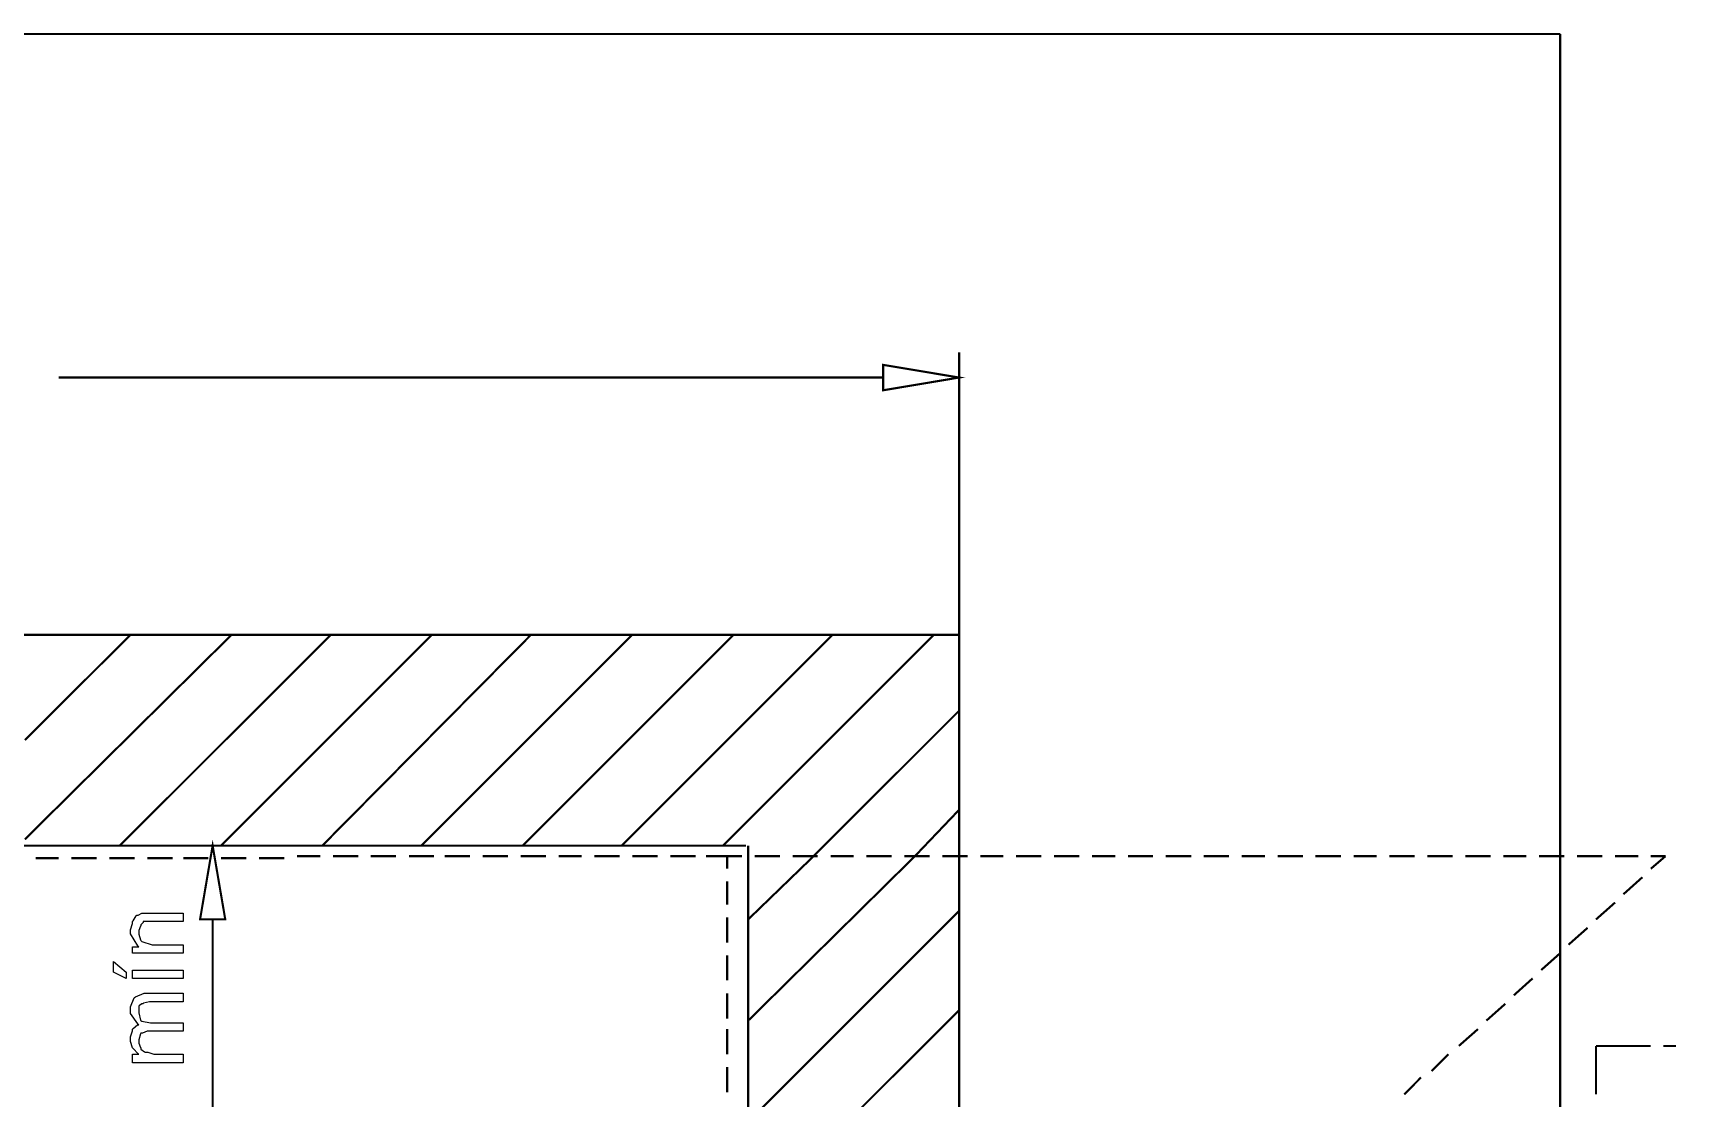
# Model space of a CAD drawing. Header units: metres. Extents: x -593 to 248, y 430 to 1024.
# Drawn here: x 30.79 to 63.86, y 694.74 to 716.16 of the extents above; entities that cross this region are included whole.
import ezdxf

# ---------------------------------------------------------------- set-up
doc = ezdxf.new("R2010")
doc.units = ezdxf.units.M
doc.header["$MEASUREMENT"] = 0
for name, color, linetype in [('C00-00-00-BLACK', 7, 'Continuous'), ('C00-7E-FF', 150, 'Continuous'), ('CFF-7E-00', 30, 'Continuous')]:
    doc.layers.add(name, color=color, linetype=linetype)

msp = doc.modelspace()

# ---------------------------------------------------------------- linework, layer by layer
at = {"layer": 'C00-00-00-BLACK', "const_width": 0.0423}
for points in [[(-48.633, 716.135), (61.511, 716.135)], [(61.511, 716.135), (61.511, 624.365)], [(49.422, 704.055), (-36.544, 704.055)], [(30.633, 701.936), (32.756, 704.055)], [(30.633, 699.943), (34.79, 704.055)], [(32.543, 699.816), (36.785, 704.055)], [(34.579, 699.816), (38.82, 704.055)], [(36.615, 699.816), (40.812, 704.055)], [(38.608, 699.816), (42.85, 704.055)], [(40.643, 699.816), (44.884, 704.055)], [(42.638, 699.816), (46.879, 704.055)], [(44.673, 699.816), (48.913, 704.055)], [(49.422, 636.446), (49.422, 704.055)], [(45.18, 698.332), (46.496, 699.604), (49.422, 702.528)], [(49.422, 700.536), (48.533, 699.604), (45.18, 696.297)], [(6.461, 699.816), (45.139, 699.816)], [(45.18, 640.642), (45.18, 699.816)], [(30.849, 699.563), (31.314, 699.563)], [(31.568, 699.563), (32.076, 699.563)], [(32.333, 699.563), (32.84, 699.563)], [(33.095, 699.563), (33.602, 699.563)], [(33.817, 699.563), (34.325, 699.563)], [(34.579, 699.563), (35.087, 699.563)], [(35.344, 699.563), (35.851, 699.563)], [(36.106, 699.604), (36.574, 699.604)], [(36.828, 699.604), (37.336, 699.604)], [(37.59, 699.604), (38.1, 699.604)], [(38.355, 699.604), (38.862, 699.604)], [(39.074, 699.604), (39.585, 699.604)], [(39.839, 699.604), (40.346, 699.604)], [(40.601, 699.604), (41.111, 699.604)], [(41.366, 699.604), (41.832, 699.604)], [(42.085, 699.604), (42.595, 699.604)], [(42.85, 699.604), (43.357, 699.604)], [(43.612, 699.604), (44.122, 699.604)], [(44.334, 699.604), (44.757, 699.604)], [(44.757, 699.604), (45.053, 699.604)], [(44.757, 699.35), (44.757, 699.604)], [(45.31, 699.604), (45.818, 699.604)], [(46.072, 699.604), (46.58, 699.604)], [(46.836, 699.604), (47.302, 699.604)], [(47.556, 699.604), (48.064, 699.604)], [(48.321, 699.604), (48.829, 699.604)], [(49.083, 699.604), (49.594, 699.604)], [(49.847, 699.604), (50.313, 699.604)], [(50.567, 699.604), (51.078, 699.604)], [(51.331, 699.604), (51.84, 699.604)], [(52.093, 699.604), (52.562, 699.604)], [(52.816, 699.604), (53.324, 699.604)], [(53.578, 699.604), (54.089, 699.604)], [(54.342, 699.604), (54.851, 699.604)], [(55.105, 699.604), (55.573, 699.604)], [(55.827, 699.604), (56.335, 699.604)], [(56.589, 699.604), (57.1, 699.604)], [(57.354, 699.604), (57.819, 699.604)], [(58.073, 699.604), (58.584, 699.604)], [(58.838, 699.604), (59.346, 699.604)], [(59.603, 699.604), (60.111, 699.604)], [(60.365, 699.604), (60.83, 699.604)], [(61.087, 699.604), (61.595, 699.604)], [(61.849, 699.604), (62.357, 699.604)], [(62.614, 699.604), (63.079, 699.604)], [(63.333, 699.35), (63.629, 699.604)], [(63.333, 699.604), (63.629, 699.604)], [(44.757, 698.628), (44.757, 699.097)], [(62.783, 698.839), (63.165, 699.181)], [(45.18, 694.263), (49.422, 698.502)], [(62.231, 698.332), (62.614, 698.671)], [(44.757, 697.866), (44.757, 698.374)], [(61.679, 697.824), (62.061, 698.163)], [(44.757, 697.104), (44.757, 697.613)], [(61.13, 697.315), (61.511, 697.654)], [(60.577, 696.805), (60.957, 697.147)], [(44.757, 696.339), (44.757, 696.848)], [(45.18, 692.27), (49.422, 696.509)], [(60.026, 696.297), (60.407, 696.636)], [(44.757, 695.62), (44.757, 696.127)], [(59.473, 695.789), (59.857, 696.127)], [(62.231, 695.789), (63.333, 695.789)], [(62.231, 694.813), (62.231, 695.789)], [(63.588, 695.789), (63.841, 695.789)], [(58.923, 695.281), (59.262, 695.62)], [(44.757, 694.855), (44.757, 695.365)], [(58.372, 694.813), (58.711, 695.154)]]:
    msp.add_lwpolyline(points, dxfattribs=at)
at = {"layer": 'C00-7E-FF', "const_width": 0.0423}
for points in [[(49.422, 700.366), (49.422, 709.735)], [(47.895, 709.227), (31.314, 709.227)], [(34.409, 699.816), (34.918, 699.816)], [(34.409, 698.332), (34.409, 691.296)]]:
    msp.add_lwpolyline(points, dxfattribs=at)
for points in [[(47.895, 709.482), (47.895, 708.971), (49.422, 709.227), (47.895, 709.482)], [(34.156, 698.332), (34.663, 698.332), (34.409, 699.816), (34.156, 698.332)]]:
    msp.add_lwpolyline(points, close=True, dxfattribs=at)
at = {"layer": 'C00-7E-FF'}
for points in [[(47.895, 709.482), (47.895, 708.971), (49.422, 709.227), (47.895, 709.482)], [(34.156, 698.332), (34.663, 698.332), (34.409, 699.816), (34.156, 698.332)]]:
    msp.add_lwpolyline(points, close=True, dxfattribs=at)
at = {"layer": 'CFF-7E-00'}
for points in [[(33.817, 697.654), (32.798, 697.654), (32.798, 697.781), (32.925, 697.781), (32.903, 697.803), (32.756, 698.041), (32.756, 698.12), (32.756, 698.12), (32.798, 698.248), (32.798, 698.289), (32.808, 698.301), (32.871, 698.406), (32.882, 698.416), (32.914, 698.416), (32.984, 698.459), (33.009, 698.459), (33.051, 698.459), (33.145, 698.459), (33.179, 698.459), (33.817, 698.459), (33.817, 698.289), (33.179, 698.289), (33.179, 698.289), (33.051, 698.289), (33.009, 698.289), (33.009, 698.269), (32.968, 698.222), (32.968, 698.205), (32.957, 698.196), (32.925, 698.108), (32.925, 698.077), (32.925, 698.036), (32.957, 697.92), (32.968, 697.909), (32.988, 697.888), (33.195, 697.824), (33.264, 697.824), (33.817, 697.824), (33.817, 697.654)], [(32.672, 697.147), (32.417, 697.274), (32.417, 697.485), (32.672, 697.274), (32.672, 697.147)], [(33.817, 697.147), (32.798, 697.147), (32.798, 697.315), (33.817, 697.315), (33.817, 697.147)], [(33.817, 695.45), (32.798, 695.45), (32.798, 695.62), (32.925, 695.62), (32.914, 695.631), (32.808, 695.737), (32.798, 695.747), (32.798, 695.747), (32.756, 695.875), (32.756, 695.916), (32.756, 695.97), (32.798, 696.089), (32.798, 696.127), (32.808, 696.138), (32.895, 696.213), (32.925, 696.213), (32.903, 696.235), (32.756, 696.441), (32.756, 696.509), (32.756, 696.572), (32.829, 696.753), (32.84, 696.762), (32.86, 696.773), (33.035, 696.848), (33.095, 696.848), (33.817, 696.848), (33.817, 696.678), (33.179, 696.678), (33.136, 696.678), (33.019, 696.647), (33.009, 696.636), (32.987, 696.636), (32.935, 696.604), (32.925, 696.593), (32.925, 696.572), (32.925, 696.509), (32.925, 696.509), (32.925, 696.457), (32.957, 696.308), (32.968, 696.297), (32.988, 696.287), (33.162, 696.255), (33.221, 696.255), (33.817, 696.255), (33.817, 696.086), (33.136, 696.086), (33.093, 696.086), (32.998, 696.043), (32.968, 696.043), (32.957, 696.034), (32.925, 695.914), (32.925, 695.874), (32.925, 695.842), (32.957, 695.758), (32.968, 695.747), (32.968, 695.726), (33.041, 695.672), (33.052, 695.661), (33.104, 695.661), (33.224, 695.62), (33.264, 695.62), (33.817, 695.62), (33.817, 695.45)]]:
    msp.add_lwpolyline(points, close=True, dxfattribs=at)

doc.saveas('drawing.dxf')
